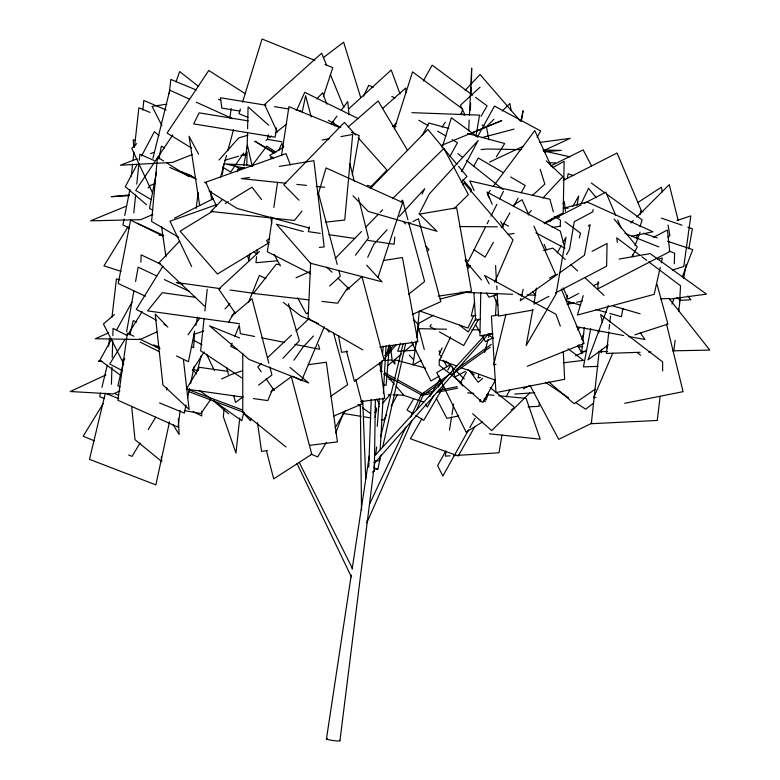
<?xml version="1.0" encoding="UTF-8"?>
<svg xmlns="http://www.w3.org/2000/svg" width="780" height="780" viewBox="0 0 780 780"><rect width="100%" height="100%" fill="white"/><g stroke="black" fill="none" stroke-linecap="round" stroke-linejoin="round"><path stroke-width="1.17" d="M372.44 472.154L374.341 470.983L375.356 399.506M471.432 84.864L471.666 68.065L469.423 115.186M480.782 292.578L479.915 335.848L493.067 333.684M246.782 165.224L247.084 151.856M247.162 148.21L247.514 132.405M247.591 128.758L248.079 106.88L268.642 125.18M111.433 384.286L111.93 367.282M112.213 357.562L112.7 340.548M112.846 335.692L113.051 328.399L127.14 335.498M560.255 226.2L560.44 220.165L554.336 216.352M421.522 394.085L422.926 395.275L422.282 395.08M674.281 263.767L674.632 253.237L668.986 250.975M598.114 281.639L597.86 288.873L669.718 251.628L667.436 230.002L653.465 237.305M368.755 467.24L371.231 399.428M140.887 262.158L141.17 254.875L160.68 264.098M310.635 262.792L308.119 318.494L362.739 349.84M439.413 359.19L439.14 365.147L461.779 383.077M468.673 130.894L469.19 120.013M470.301 110.302L470.642 103.028M470.993 95.755L471.393 87.263M166.627 389.971L166.754 387.562M593.034 209.459L592.917 211.77L574.655 221.52M375.56 460.726L379.529 460.834L379.772 457.109M380.182 449.865L383.097 397.907M383.37 393.071L386.022 345.94M495.495 315.695L496.382 300.154M194.483 333.235L193.635 347.665L191.48 346.593M377.267 426.368L379.324 398.414M381.293 371.68L382.102 360.74M382.551 354.666L383.175 346.154M389.366 345.501L386.159 385.193L383.76 385.115M250.848 418.382L250.643 420.8L243.253 412.961M479.973 401.875L480.178 399.477M394.797 237.052L394.124 244.267L367.926 240.406M416.159 344.009L416.393 341.591M416.842 336.755L419.231 311.356M256.561 256.698L255.986 262.704L277.582 260.803M256.796 254.299L257.244 249.493M539.36 402.743L539.009 406.36L528.05 406.858M224.045 409.441L223.314 416.695L235.979 453.063L239.723 418.041M142.828 110.117L143.812 100.464L166.14 109.98M133.799 212.891L135.652 194.932M136.763 184.158L138.869 163.81M139.24 160.212L139.864 154.226L154.255 160.582M582.64 343.132L581.763 351.478L586.57 351.322M582.894 340.743L584.269 327.619M204.126 318.24L200.626 350.785L242.268 378.222M204.906 311.005L207.236 289.312M608.819 331.724L606.431 353.438L640.107 352.277M609.082 329.316L609.609 324.49M609.872 322.081L610.535 316.056M131.255 176.134L132.59 164.141M132.99 160.543L133.926 152.149M134.462 147.352L138.879 107.767L150.014 112.427M169.24 93.746L170.839 79.404L196.268 90.012M108.576 346.3L109.424 339.076M111.949 317.411L116.454 278.879L119.915 279.825M660.153 396.396L657.248 420.449L591.308 423.715L599.108 351.78L607.6 351.488M180.131 410.426L178.094 427.196L117.877 400.247L127.403 333.138L133.926 336.268M673.783 351.127L675.119 340.255M678.668 311.259L680.297 297.979M196.18 208.357L198.139 192.679M339.953 740.659L373.601 471.169M374.059 467.542L374.663 462.706M375.716 454.252L376.623 446.998M222.358 174.642L223.801 163.8M229.876 118.034L231.163 108.401M416.374 341.123L412.952 365.001L421.463 360.272M416.89 337.535L418.938 323.212L433.66 315.198M272.249 218.234L267.306 251.765L310.703 273.76M273.839 207.46L277.553 182.315M534.115 303.01L536.357 288.093M281.453 155.707L288.931 106.645L339.154 127.316M326.459 738.865L351.253 575.045M352.16 569.02L369.301 455.783M375.131 417.241L376.409 408.808M276.588 127.901L275.125 137.173L193.684 123.903L199.134 112.856L248.216 120.88M446.053 451.396L445.292 456.124L450.06 455.822M449.475 430.102L451.571 417.095M451.952 414.726L453.658 404.089M462.091 171.707L462.481 169.348M475.966 136.217L479.563 115.128L411.928 112.681M502.008 435.045L498.966 452.8L453.638 455.608M574.216 222.047L569.546 249.356L566.543 254.611M577.063 205.423L578.692 195.926L572.783 206.505M679.682 300.924L680.306 297.375M683.631 278.44L686.127 264.244M688.837 248.859L692.367 228.745L687.784 227.175M352.258 174.778L359.239 135.583L351.429 132.366M521.225 121.407L523.117 110.682L521.03 121.27M601.214 352.706L601.848 349.157M622.918 308.392L621.436 316.729L609.745 313.404M640.107 214.636L640.741 211.048L643.032 211.838M126.623 331.666L133.877 291.057M135.583 281.502L138.148 267.169L156.741 275.964M567.294 178.503L568.152 173.706L573.788 175.675M567.538 295.191L566.485 301.119L580.515 305.107M243.789 165.341L247.435 145.275L252.242 166.462M268.34 134.813L267.491 139.405L281.911 141.755M532.798 309.689L526.13 345.569L556.12 293.953L565.987 237.334L563.053 242.531M156.448 172.039L149.536 208.484L152.792 210.112M158.905 159.11L161.353 146.182L164.59 147.878M590.713 328.614L583.44 366.873L597.938 366.405M250.097 253.412L248.713 260.462L247.708 255.781M124.059 219.043L122.889 224.952L129.451 228.169M124.761 215.495L129.899 189.482M194.659 331.217L188.438 361.744L176.504 355.933M195.848 325.348L197.525 317.128M416.851 409.373L423.228 394.914L422.799 393.822L397.195 379.655M302.172 112.174L305.633 95.745L311.22 116.912M186.04 404.859L184.294 413.069L159.52 402.919M187.531 397.819L189.52 388.44M190.515 383.74L194.249 366.151M169.504 421.863L155.864 484.887L89.505 459.342L105.319 393.198M374.059 468.839L377.822 469.17L380.981 454.915M382.824 446.599L405.746 343.258M660.231 267.394L654.167 294.352L577.414 315.032L583.245 295.659M661.284 262.704L662.347 258.014L657.647 259.321M367.36 520.016L367.01 520.699M309.436 226.912L308.363 231.631L320.278 233.386M124.293 358.566L117.868 385.837L120.12 386.763M129.88 334.854L133.224 320.629L136.578 322.072M474.552 302.045L471.198 316.105L475.956 315.344M100.532 393.198L99.694 396.688L104.198 398.512M101.936 387.377L107.26 365.245M243.76 412.483L241.761 420.752L213.086 400.296M380.533 437.375L403.094 343.921M505.976 314.135L493.652 364.894L496.012 364.328M152.929 158.34L169.786 90.207L189.676 99.226M520.865 298.447L520.279 300.729L557.798 274.151M521.45 296.166L523.204 289.331M197.291 370.909L201.289 355.631M478.91 374.488L478.003 377.969L480.373 377.423M484.673 352.482L487.997 339.729M488.611 337.418L489.518 333.938M220.457 177.694L226.522 155.425M227.799 150.735L233.542 129.636M579.267 237.9L580.573 233.22L565.139 221.734M386.656 353.954L389.279 344.809M318.123 194.532L326.06 167.944L402.616 202.527L377.978 277.495M240.416 109.103L238.992 113.695L247.942 117.4M242.541 102.199L262.051 39L314.818 60.352M460.902 114.835L462.686 109.073M442.036 147.859L451.396 117.77L477.896 137.163M636.324 238.3L637.416 234.839M639.961 226.775L642.145 219.862L606.928 194.327M394.407 128.758L412.552 71.867L461.721 108.361M323.378 96.388L332.777 67.616L324.919 64.438M400.481 343.249L397.712 351.263L415.847 350.24M176.017 81.89L179.653 71.545L198.764 86.599M608.322 305.604L587.974 359.853L608.254 344.945M634.969 245.758L640.078 232.157M463.047 185.006L463.895 182.774L513.016 239.957L494.735 282.253M488.524 393.315L485.95 400.13L484.214 398.444M671.96 304.083L674.125 298.409M682.344 276.851L692.737 249.619L667.553 241.264M335.683 433.036L343.58 412.591M470.662 192.085L471.529 189.823L462.862 179.732M232.157 343.044L230.792 346.427L237.334 349.577M234.877 336.287L239.401 325.026M248.469 302.513L259.35 275.486L265.902 278.606M272.981 388.323L267.803 400.589L253.441 398.57M324.353 326.683L301.626 380.533L292.91 376.331M579.082 344.76L578.146 346.983L582.787 346.534M581.422 339.212L583.762 333.665M612.709 353.213L593.648 397.741L595.978 397.312M366.805 522.844L411.938 420.498M278.596 150.755L282.048 143.042M296.839 109.96L304.726 92.323L358.312 118.677M442.084 347.86L439.15 354.393L441.743 356.938M473.616 315.929L467.941 328.058L419.445 310.869M450.625 336.863L439.832 359.873L456.7 366.044M367.731 257.264L373.932 244.111L387.046 229.807M369.466 504.241L405.834 427.206M410.504 417.3L421.415 394.192M363.568 96.096L368.755 85.234L373.142 87.36M581.256 203.444L588.52 188.321L596.271 197.632M422.029 194.113L424.729 188.701L399.331 216.401M485.511 226.98L468.136 261.544L465.377 259.155M487.149 223.743L488.777 220.506M490.942 216.187L496.918 204.301M499.639 198.9L503.441 191.344M419.962 212.365L429.293 193.976L478.169 140.439L461.789 171.327M137.075 164.463L125.326 186.693L146.562 204.74M141.55 156L154.421 131.654L158.964 135.661M422.136 135.642L428.883 123.035L448.705 128.388M386.665 414.716L383.838 420.03L381.44 419.64M391.209 406.224L397.439 394.543M449.894 156.448L457.421 142.75L452.215 139.708M111.579 339.056L99.918 360.185L120.412 375.18M116.834 329.55L131.995 302.084M477.535 136.822L494.5 106.061L540.667 130.962L537.118 137.329M473.645 166.423L478.286 158.018L503.324 172.672M433.748 395.499L427.303 407.121L425.568 404.157M438.428 387.055L441.353 381.771M447.798 370.149L450.723 364.865M632.024 256.532L637.328 246.968L614.084 219.043M445.809 450.908L437.629 465.611L442.845 476.083L468.604 429.848M469.774 427.752L475.049 418.294M506.044 396.952L510.178 389.552M423.286 81.013L432.169 65.169L472.651 95.17M493.379 242.356L485.121 257.098L474.074 249.824M501.637 227.614L509.896 212.881M513.435 206.564L518.154 198.139M521.108 192.874L525.233 185.503L510.627 176.953M557.164 252.935L561.288 245.651M474.981 426.368L458.26 455.998L410.416 438.76L421.834 418.831M431.174 324.46L429.975 326.566L435.25 329.531M476.034 318.23L468.253 331.988L459.615 325.231M466.372 372.333L460.375 382.912L482.723 402.519L495.398 380.318M478.637 319.215L463.69 345.52L439.462 331.9M429.77 396.61L430.979 394.514M432.178 392.408L436.4 385.057M437.599 382.96L440.017 378.758M481.026 116.327L487.1 105.895L475.537 97.315M413.741 398.629L407.033 410.056L412.922 413.692M443.859 386.061L423.715 420.352L415.867 415.506M228.511 322.247L234.673 311.854M326.391 442.416L317.723 456.904L311.005 454.126M335.069 427.927L345.598 410.339M140.137 442.962L132.015 456.407L128.69 455.032M148.268 429.517L155.766 417.105M103.262 403.533L83.177 436.225L94.273 440.807M128.056 226.785L103.954 265.882L121.017 271.323M162.961 266.126L136.276 309.348L156.429 320.2M125.005 339.31L109.717 363.997L122.47 370.695M128.193 334.171L142.204 311.542M496.392 156.79L504.68 143.52L467.366 133.429M192.309 370.393L204.165 351.956M347.948 287.274L337.613 303.225L321.974 301.411M172.828 134.891L135.71 190.437L151.193 199.612M441.967 127.15L445.331 122.245M243.721 153.036L230.675 172.019L222.466 166.988M237.315 171.707L239.392 168.704L234.205 165.516M211.273 398.619L200.947 413.478L184.363 410.611M293.885 360.233L302.825 347.353L313.482 336.005M188.038 334.854L199.68 318.201M550.349 221.354L552.454 218.41M562.984 203.687L564.389 201.718L565.432 211.351M331.227 123.922L336.97 116.122M341.269 110.272L347.724 101.497L349.021 114.748M490.279 190.388L487.402 194.239L489.684 198.481M493.145 186.527L534.778 130.63L551.343 166.579M355.407 255.255L368.472 237.949L358.449 197.876M251.638 166.15L266.77 146.182L276.003 152.081M301.997 211.107L294.421 220.457L210.922 211.458L222.417 199.524M384.901 355.573L393.52 345.394M379.119 364.942L382.249 361.238M384.589 358.459L396.328 344.565M374.839 412.298L376.399 410.494M382.648 403.26L390.448 394.212M374.088 462.715L374.624 463.047L488.534 333.83M468.019 268.515L470.408 265.824M219.024 160.036L238.719 137.904L247.982 135.203M392.954 126.555L396.23 122.967M375.122 455.383L484.741 335.302M528.011 214.12L531.326 210.541M542.929 198.042L562.838 176.621L546.224 160.846M282.945 358.293L299.374 340.704L288.493 303.742M465.114 90.392L480.041 74.49L520.104 120.783M316.856 98.875L322.647 92.781L326.859 104.208M179.78 241L158.857 262.928L204.438 305.994M225.02 308.89L230.002 303.664M148.093 187.941L150.608 185.328L155.161 183.671M370.939 186.683L387.046 170.157L358.108 137.69M370.276 188.497L427.859 129.422L457.002 164.444M577.483 329.989L579.989 327.424M335.244 258.424L361.501 231.504M365.732 227.165L378.436 214.149M380.133 212.404L382.678 209.8M461.087 182.452L466.966 176.426L458.533 166.286M427.255 251.257L428.941 249.532L425.704 246.012M630.796 223.022L633.36 220.467M636.782 217.054L669.269 184.636L678.191 220.506M493.935 119.272L486.408 126.73L488.933 139.786M502.3 110.974L509.837 103.506L511.163 110.633M529.786 392.964L491.663 430.579L472.66 413.741M453.823 208.923L468.39 194.61L443.878 148.483L392.555 198.637M136.753 143.598L131.732 148.346L152.831 193.537M400.793 201.786L402.548 200.128L407.911 219.901M261.319 363.548L257.77 366.892L261.212 371.826M267.52 357.698L291.476 335.137M295.912 330.964L309.212 318.425M259.535 251.384L218.722 289.117L235.15 313.063M480.07 87.175L460.444 105.222L465.065 115.05M329.657 285.948L340.324 276.178L338.773 270.299M532.321 195.566L544.83 184.119L540.199 169.289M348.621 108.946L391.209 70.005L400.033 93.961M382.405 108.693L405.717 87.994L406.195 92.781M346.866 289.926L361.959 276.578L384.062 359.873L354.442 381.41L346.456 350.932M482.703 378.329L478.189 382.307L470.272 371.728M348.192 126.974L378.134 100.961L407.648 150.608M114.436 314.535L103.428 323.963L123.747 363.909M387.699 365.723L401.476 353.993M403.319 352.433L413.419 343.834M231.621 316.115L252.047 298.789L268.876 363.305M511.212 410.075L514.547 407.355L490.201 387.64M265.99 140.585L267.872 139.064M269.763 137.553L271.645 136.042M275.418 133.019L286.728 123.942M408.661 294.255L424.622 281.531L408.544 222.222M593.268 403.309L585.663 409.217L575.582 402.48M323.388 57.603L343.639 42.208L360.701 97.549M243.194 396.688L235.531 402.46L233.746 395.431M258.521 385.144L271.937 375.034L269.792 366.824M270.913 391.735L291.33 376.701L311.776 454.272L273.683 478.881L266.448 450.772M588.188 226.024L590.148 224.62L584.454 255.274L559.777 272.756M421.97 393.949L451.698 372.694M456.661 369.154L491.351 344.36M422.838 395.333L443.644 380.455M451.571 374.79L490.21 347.149M330.827 396.25L347.617 384.657L333.616 333.128M595.042 389.298L574.148 403.728L548.652 381.8M421.619 393.841L424.223 393.208M637.972 202.42L661.401 187.171L662.23 191.899M513.903 204.886L522.034 199.709L528.976 215.124M667.856 236.925L669.893 235.638L668.031 225.001M482.537 421.941L466.118 432.12L436.751 372.596L450.333 364.689M212.959 211.078L180.092 231.192L217.464 274.004L269.149 242.639M225.293 203.531L228.374 201.649M230.431 200.392L251.998 187.19L261.602 199.573M283.169 147.478L269.734 155.347L273.234 158.74M439.286 376.087L430.911 380.981L411.557 341.796M269.753 238.621L266.584 240.445L268.885 244.696M549.451 278.138L555.721 274.589L533.929 226.132M552.464 167.739L564.145 161.333L563.199 212.862L544.108 222.973M308.402 312.604L306.267 313.765L297.648 297.833M408.769 223.86L410.914 222.709M413.069 221.569L418.441 218.702L440.895 301.626L412.288 314.496M462.803 385.983L454.818 377.003L465.426 371.377M592.098 251.335L607.074 243.457L606.625 266.224L555.321 293.007M533.949 304.161L548.905 296.351M578.721 293.475L568.084 299.032L563.199 287.878M593.619 285.694L598.933 282.916M544.352 223.743L581.042 204.925M584.288 203.258L605.865 192.182L615.81 215.572M563.209 180.434L617.068 152.997L641.579 211.263M296.02 277.758L310.313 271.44M174.486 218.185L213.252 198.734M550.826 165.906L583.167 149.906L591.63 166.003M492.979 337.945L485.433 341.63L481.777 335.332M592.088 423.111L558.675 439.325L530.254 385.827M575.62 355.836L586.462 350.6M523.351 388.772L529.844 385.632M119.925 390.839L113.363 393.959L70.2 391.521L105.973 374.897M489.625 162.045L523.565 146.075M221.578 378.992L231.163 374.527L242.551 370.753M544.957 150.043L570.248 138.304L539.701 142.428M156.702 331.988L140.195 339.495L95.345 338.725L108.703 332.787M495.885 294.538L493.691 295.513L497.874 305.497M333.538 416.14L362.135 403.913L355.797 379.46M152.909 214.49L140.673 219.658L90.548 220.828L126.233 206.183M441.226 145.538L501.862 120.52L471.802 133.009M527.29 366.288L584.093 343.473L561.288 289.068M159.071 235.384L161.314 234.487M192.348 154.508L172.331 162.416L120.403 165.233L137.134 158.798M122.645 359.892L124.917 358.995M155.493 346.866L157.765 345.969M150.511 153.65L153.855 152.363M237.5 169.689L244.345 167.251M270.562 157.921L272.844 157.111M216.538 204.682L170.001 221.218L191.646 266.565M193.499 334.503L203.755 331.032M676.991 220.535L690.807 215.894L683.807 266.468L672.38 270.124M634.871 334.796L667.933 324.08L657.072 284.515M496.997 294.616L488.885 297.17L486.447 292.978M224.757 160.29L238.641 156.175M240.952 155.493L245.583 154.118M481.562 137.699L514.049 129.109M563.842 208.124L587.35 202.049L652.957 231.767L631.907 236.194M543.611 250.497L552.913 248.099L565.246 259.506M440.066 299.042L467.005 292.149M567.138 304.346L574.216 302.806M576.576 302.299L582.475 301.022M458.747 415.877L446.891 418.363L436.351 398.248M431.837 393.344L422.428 395.236L422.867 394.183L421.873 393.676M436.537 392.398L457.704 388.138M426.582 392.74L433.641 391.336M438.34 390.4L457.168 386.656M624.663 403.309L683.085 391.667L666.52 324.061M322.189 140L329.219 138.723M340.948 136.588L352.667 134.462L344.731 219.999L325.601 222.202M619.047 259.087L650.188 253.617L706.466 294.128L669.24 299.179M498.625 314.837L491.419 316.105L495.973 392.574L564.623 379.294L563.297 351.322M480.363 319.312L475.615 320.151L473.889 292.461M533.072 310.021L498.508 316.085L497.172 293.202M419.62 214.091L456.68 207.792L471.529 291.232L438.175 296.166M422.702 393.734L421.863 395.128M279.308 166.423L313.892 160.67L324.168 246.928L319.39 247.387M100.708 360.828L98.319 361.218L101.917 361.384M383.282 260.569L402.421 257.517L417.904 341.845L379.753 347.061M508.141 234.37L514.088 233.444M552.133 227.477L560.45 226.171M166.852 104.169L152.081 106.353L161.938 125.668M490.025 333.869L492.414 333.528M347.568 351.458L341.601 352.277L338.413 335.527M249.522 177.518L241.312 178.62L285.968 183.261M308.227 364.689L326.303 362.252L337.438 441.899L309.738 445.331M360.672 401.612L384.755 398.502L379.782 362.524M267.589 450.567L261.563 451.318L257.498 422.662M563.209 362.798L583.528 360.389L568.006 348.748M129.246 194.951L111.306 196.687L129.139 195.702M384.881 360.565L392.145 359.853L390.263 345.472M481.075 149.565L487.032 149.009L521.118 149.633M544.303 151.749L561.288 150.374L543.026 150.043M514.751 394.075L534.69 392.71M660.514 298.925L669.006 298.447L709.8 350.084L672.75 350.844M680.043 300.349L690.856 299.764L687.892 295.971M648.531 351.994L650.929 351.907M459.947 226.531L497.357 226.834M500.975 226.863L503.392 226.882L500.692 221.452M549.51 162.815L555.535 162.893M446.55 329.219L418.802 328.673L424.291 349.518M471.871 329.716L479.115 329.862M388.235 394.7L390.634 394.768M393.032 394.846L403.825 395.177L395.996 386.139M392.506 126.37L396.123 126.497M460.385 292.198L512.675 294.304M518.758 294.548L522.405 294.694M527.27 294.889L535.782 295.23L532.477 291.661M466.557 265.6L470.194 265.765M373.981 467.902L377.822 469.17M564.505 208.026L568.084 208.289M389.005 379.314L395.031 379.831M467.678 392.818L473.635 393.383M486.749 394.631L493.906 395.304M498.673 395.762L526.1 398.365L540.218 439.179L489.382 433.816M296.829 184.382L306.481 185.386M316.134 186.391L324.587 187.268M279.874 264.615L276.266 264.206L253.393 293.436L308.734 299.871M378.778 406.497L379.411 406.585M220.486 288.668L176.28 282.477L182.842 284.29M230.041 290.004L255.128 293.514M195.585 297.365L162.269 292.695L147.586 310.889L239.392 323.642M228.15 371.377L199.426 367.331L186.391 389.113L242.658 397.049M328.614 234.614L354.822 238.475M343.18 413.429L361.12 416.344M363.509 416.725L370.685 417.895M266.068 105.251L220.506 97.763L221.812 108.118L239.782 111.062M274.462 106.636L288.853 108.995M296.039 110.185L300.836 110.974M192.504 369.447L198.471 370.549M576.352 326.713L623.688 335.536M628.417 336.424L644.992 339.514L640.273 332.699M254.602 336.463L240.396 333.674L239.48 326.547M261.709 337.867L284.203 342.293M294.85 344.389L319.712 349.274L318.425 344.672M543.64 151.388L545.99 151.866M243.916 168.051L225.157 163.917L248.128 165.058L252.847 166.101M544.615 151.135L570.2 156.868M242.482 154.694L245.993 155.483M309.709 228.101L237.101 208.426L209.118 191.071L211.448 191.714M394.407 359.658L425.607 368.092M303.235 231.504L276.422 224.201L310.459 263.231L382.044 281.824L366.639 265.171M595.715 309.426L606.236 312.409M612.437 305.819L640.107 313.794M157.336 346.71L159.666 347.392M367.419 185.377L372.06 186.771M643.51 233.298L657.248 237.851M403.192 395.148L423.862 402.139M661.391 218.127L682.042 225.205M461.204 367.692L494.959 380.055M188.136 389.532L242.492 409.978M188.643 391.599L244.13 412.474M185.026 173.394L191.666 175.919M135.447 140.595L133.195 139.708L133.838 146.913M624.946 233.366L658.827 246.919M239.577 337.945L209.518 325.796L249.005 359.424L308.724 382.97L290.023 367.468M106.431 393.656L118.696 398.639M218.371 99.245L220.584 100.171M318.454 323.564L300.68 315.91L283.394 302.455M169.757 167.427L196.326 179.166M196.306 102.229L232.772 118.755M137.329 223.304L163.712 235.463M181.418 171.522L195.663 178.103M204.438 182.159L206.622 183.173M145.46 296.234L118.219 283.501L130.591 220.116L163.03 236.116M164.395 279.581L189.559 291.486M139.367 338.881L160.027 348.796M422.828 394.212L421.951 394.407M391.755 96.418L395.041 98.017M153.738 344.857L159.159 347.49M140.137 342.059L159.647 351.897M193.157 411.587L201.786 415.974L201.659 411.138M115.45 393.812L118.618 395.489M535.88 232.781L564.905 248.284L560.274 231.065L486.983 192.075L492.19 204.301M503.168 223.314L508.521 226.18M163.849 324.197L165.974 325.338M193.547 340.187L202.03 344.75M460.941 113.266L464.119 115.021M482.118 124.966L484.234 126.136M380.201 370.276L382.327 371.446M384.452 372.625L395.07 378.485M383.711 374.088L421.951 395.216M328.322 120.325L340.86 127.559M274.54 152.675L254.787 141.2L274.102 153.202M418.87 120.266L428.249 125.736M437.629 131.206L445.965 136.061M178.639 237.256L151.583 221.442L157.463 157.131L163.556 160.924M191.685 148.132L167.056 133.049L208.767 70.492L245.232 93.678M166.608 162.815L188.974 176.728M545.337 382.288L568.523 397.771M199.232 390.429L210.112 398.18M591.269 182.978L604.968 192.904M487.636 334.21L493.447 338.413M563.375 178.181L565.325 179.614M357.942 404.362L360.848 406.487M362.798 407.911L370.558 413.595M557.417 215.982L559.348 217.425M639.941 255.294L616.746 237.871L617.341 242.434M641.881 256.747L646.708 260.374M648.648 261.827L680.55 285.792L679.75 299.744L676.855 297.55M637.786 353.077L640.663 355.27M483.483 400.267L485.374 401.758M457.909 153.621L462.608 157.355M466.372 160.349L503.042 189.511M286.006 446.969L242.775 412.152L242.746 353.301M467.727 369.447L474.279 374.751M213.028 400.433L228.618 413.839M373.844 470.35L374.341 470.983M570.531 264.391L577.58 270.913M584.63 277.427L604.012 295.357M254.007 251.677L256.63 254.192M418.928 213.632L437.073 231.309L368.287 211.458L352.989 195.809M446.082 361.169L464.285 378.953M326.771 267.101L331.978 272.21M338.042 278.168L349.313 289.234M298.974 200.197L283.774 184.772L344.438 122.362L355.69 134.989M413.302 319.4L418.421 324.616M167.836 327.151L155.21 314.077L162.922 384.94L189.121 409.49L183.495 360.292M374.117 462.442L374.624 463.047M409.383 355.192L413.468 359.58M403.104 221.335L405.522 223.977M193.294 370.373L196.511 373.942M386.607 375.287L394.436 384.325M465.085 260.383L481.504 279.971M282.302 144.953L283.774 146.806M392.008 360.409L394.914 364.114L394.719 359.297M266.029 378.739L274.287 390.585M327.161 329.092L329.072 332.153M172.828 424.369L179.147 434.45L178.308 418.704M466.128 261.904L468.546 266.068M475.693 324.821L479.953 332.183M421.59 395.011L421.385 394.417M577.502 345.286L582.104 353.71M489.167 283.832L484.624 275.496L555.984 314.272L560.303 326.108M274.063 254.26L280.39 265.951M198.559 154.147L189.014 136.237L199.631 205.218M376.711 399.009L379.431 404.43M299.305 462.491L352.57 568.766M438.994 350.649L440.056 352.804M443.761 360.321L446.94 366.756M375.277 406.487L376.857 409.773M297.053 463.613L351.604 577.375M206.622 354.198L214.344 370.519M277.358 132.112L264.566 104.481L321.672 53.235L326.664 65.422M474.103 190.515L469.745 180.95L549.9 199.212L553.361 211.897M216.557 206.466L205.754 182.169L285.997 153.621L290.384 164.873M544.128 244.355L546.575 249.941M617.701 220.028L621.017 227.828M632.375 254.563L633.321 256.786M330.301 74.285L343.921 107.523M597.928 330.623L598.845 332.875M333.187 121.348L334.864 125.911M318.64 193.869L337.223 264.42M226.59 367.341L228.384 374.371M452.293 366.971L454.818 377.003M349.898 163.693L354.325 181.37M606.733 345.667L607.308 348.007M602.375 322.276L600.629 314.496L662.62 361.881L662.639 370.968M210.327 191.353L211.633 199.68M161.577 226.756L165.935 256.825M678.502 308.977L678.815 311.366M270.884 216.82L271.762 224.016M161.314 456.827L161.821 461.594L135.018 439.715L131.644 406.341M495.563 265.512L496.548 282.37M496.753 285.977L496.967 289.594M568.708 301.324L568.825 303.742M362.719 400.413L365.761 478.949M360.331 404.157L361.53 510.159M339.602 740.405A6.825 0.78 8.1 0 1 332.767 740.493A6.825 0.78 8.1 0 1 327.161 738.562"/></g></svg>
